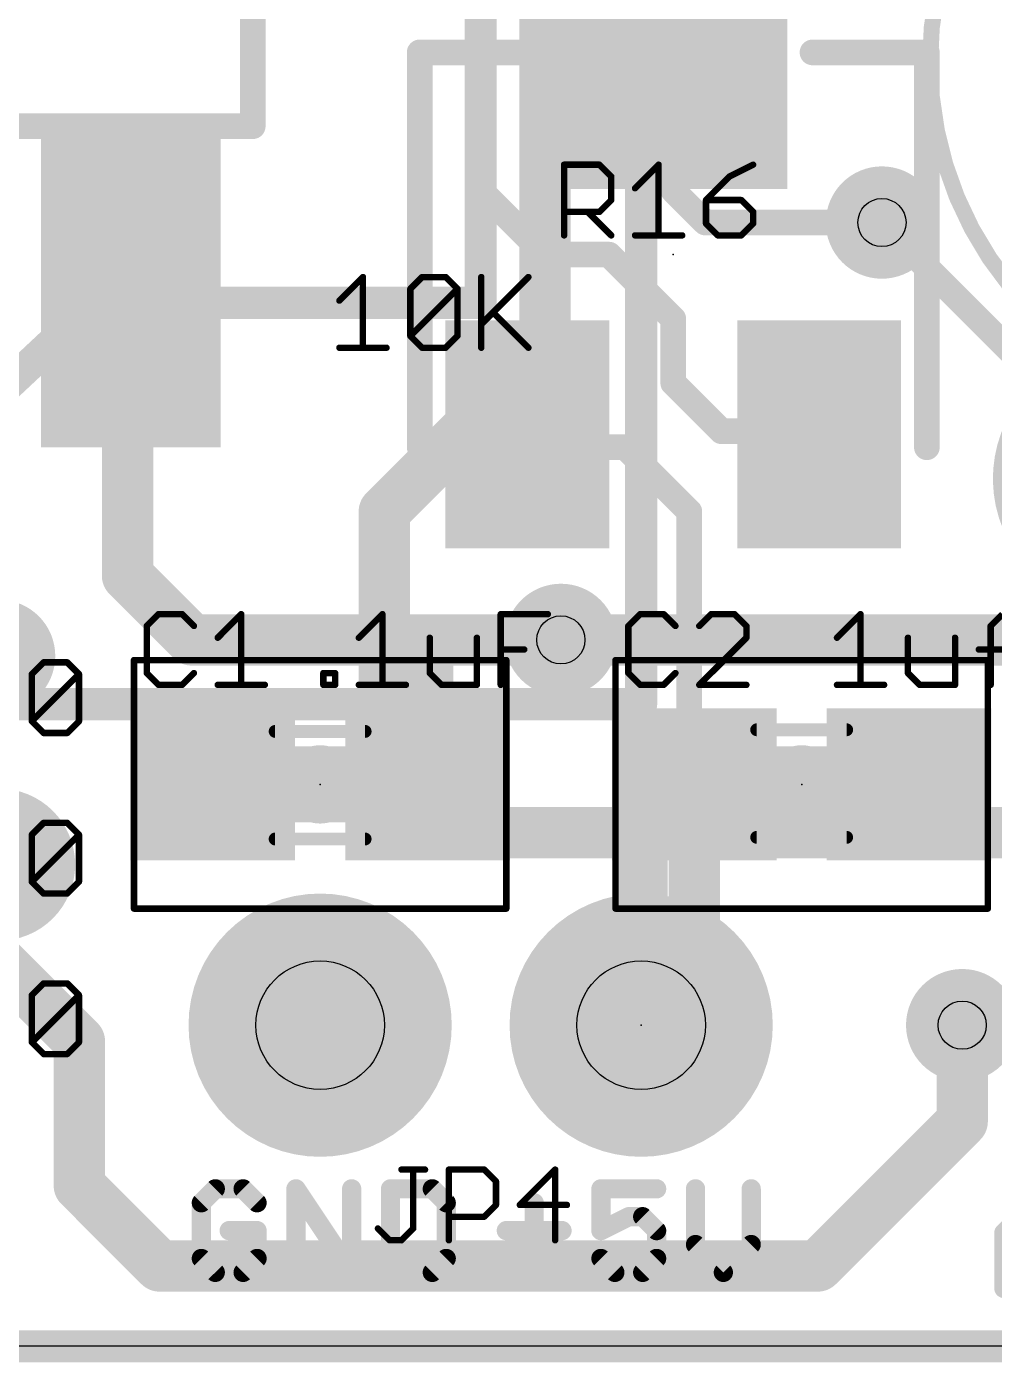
# Model space of a CAD drawing. Extents: x -25 to 82, y -12 to 21.
# Drawn here: x 5.3 to 12.95, y -0.13 to 10.44 of the extents above; entities that cross this region are included whole.
import ezdxf

# ---------------------------------------------------------------- set-up
doc = ezdxf.new("R2010")
doc.units = 0
for name, color, linetype in [('1', 12, 'CONTINUOUS'), ('16', 132, 'CONTINUOUS'), ('17', 110, 'CONTINUOUS'), ('18', 110, 'CONTINUOUS'), ('20', 53, 'CONTINUOUS'), ('21', 53, 'CONTINUOUS'), ('23', 53, 'CONTINUOUS'), ('25', 253, 'CONTINUOUS'), ('27', 253, 'CONTINUOUS'), ('29', 253, 'CONTINUOUS'), ('30', 253, 'CONTINUOUS'), ('31', 253, 'CONTINUOUS'), ('35', 253, 'CONTINUOUS'), ('39', 12, 'CONTINUOUS'), ('44', 253, 'CONTINUOUS'), ('51', 53, 'CONTINUOUS')]:
    doc.layers.add(name, color=color, linetype=linetype)

# ---------------------------------------------------------------- blocks, each defined once
blk = doc.blocks.new('RECT')
blk.add_solid([(-0.5, -0.5), (0.5, -0.5), (-0.5, 0.5), (0.5, 0.5)])
blk = doc.blocks.new('PIE')
at = {"const_width": 0.5}
blk.add_lwpolyline([(0, -0.25, 1), (0, 0.25, 1), (0, -0.25)], format="xyb", dxfattribs=at)
blk = doc.blocks.new('ROUNDP')
at = {"const_width": 0.5}
blk.add_lwpolyline([(0, -0.25, 1), (0, 0.25, 1), (0, -0.25)], format="xyb", dxfattribs=at)
blk = doc.blocks.new('ROUNDV')
at = {"const_width": 0.5}
blk.add_lwpolyline([(0, -0.25, 1), (0, 0.25, 1), (0, -0.25)], format="xyb", dxfattribs=at)

msp = doc.modelspace()

# ---------------------------------------------------------------- linework, layer by layer
at = {"layer": '1'}
for points, const_width in [([(10.16, 16.51), (10.16, 5.08)], 0.254), ([(8.89, 11.43), (8.89, 9.144)], 0.2032), ([(10.414, 10.795), (10.414, 10.0574)], 0.2032), ([(10.414, 10.0574), (10.414, 9.144)], 0.2032), ([(8.89, 9.144), (9.398, 8.636)], 0.2032), ([(10.414, 9.144), (10.668, 8.89)], 0.2032), ([(10.668, 8.89), (12.065, 8.89)], 0.2032), ([(9.398, 8.636), (9.906, 8.636)], 0.2032), ([(9.906, 8.636), (10.414, 8.128)], 0.2032), ([(6.096, 6.096), (6.096, 8.3058)], 0.4064), ([(6.096, 8.3058), (6.1214, 8.3058)], 0.4064), ([(6.1214, 8.3058), (6.1214, 8.3312)], 0.4064), ([(10.414, 8.128), (10.414, 7.62)], 0.2032), ([(10.414, 7.62), (10.795, 7.239)], 0.2032), ([(9.3618, 7.112), (9.2592, 7.2146)], 0.2032), ([(10.795, 7.239), (11.5444, 7.239)], 0.2032), ([(11.5444, 7.239), (11.5688, 7.2146)], 0.2032), ([(10.033, 7.112), (9.3618, 7.112)], 0.2032), ([(10.541, 6.604), (10.033, 7.112)], 0.2032), ([(10.541, 6.604), (10.541, 4.484)], 0.2032), ([(6.604, 5.588), (6.096, 6.096)], 0.4064), ([(8.509, 5.588), (6.604, 5.588)], 0.4064), ([(8.47, 4.445), (8.47, 5.549)], 0.4064), ([(9.525, 5.588), (8.509, 5.588)], 0.4064), ([(8.47, 5.549), (8.509, 5.588)], 0.2032), ([(10.16, 5.08), (0, 5.08)], 0.254), ([(10.58, 2.96), (10.58, 4.445)], 0.4064), ([(10.541, 4.484), (10.58, 4.445)], 0.2032), ([(10.16, 2.54), (10.58, 2.96)], 0.4064), ([(12.7, 2.54), (14.097, 2.54)], 0.4064), ([(48.26, 0), (0, 0)], 0.254)]:
    msp.add_lwpolyline(points, dxfattribs=dict(at, const_width=const_width))
for points, const_width in [([(10.4648, 10.0574, 1), (10.3632, 10.0574)], 0.1016), ([(10.3632, 10.0574, 1), (10.4648, 10.0574)], 0.1016), ([(8.9259, 9.1799, 1), (8.8541, 9.1081)], 0.1016), ([(8.8392, 9.144, 1), (8.9408, 9.144)], 0.1016), ([(10.4499, 9.1799, 1), (10.3781, 9.1081)], 0.1016), ([(10.3632, 9.144, 1), (10.4648, 9.144)], 0.1016), ([(10.668, 8.9408, 1), (10.668, 8.8392)], 0.1016), ([(12.065, 8.8392, 1), (12.065, 8.9408)], 0.1016), ([(10.6321, 8.8541, 1), (10.7039, 8.9259)], 0.1016), ([(9.398, 8.6868, 1), (9.398, 8.5852)], 0.1016), ([(9.3621, 8.6001, 1), (9.4339, 8.6719)], 0.1016), ([(9.9419, 8.6719, 1), (9.8701, 8.6001)], 0.1016), ([(9.906, 8.5852, 1), (9.906, 8.6868)], 0.1016), ([(6.1976, 8.3058, 1), (5.9944, 8.3058)], 0.2032), ([(6.096, 8.4074, 1), (6.096, 8.2042)], 0.2032), ([(6.223, 8.3312, 1), (6.0198, 8.3312)], 0.2032), ([(6.1214, 8.2042, 1), (6.1214, 8.4074)], 0.2032), ([(6.0198, 8.3058, 1), (6.223, 8.3058)], 0.2032), ([(10.4648, 8.128, 1), (10.3632, 8.128)], 0.1016), ([(10.3781, 8.0921, 1), (10.4499, 8.1639)], 0.1016), ([(10.4499, 7.6559, 1), (10.3781, 7.5841)], 0.1016), ([(10.3632, 7.62, 1), (10.4648, 7.62)], 0.1016), ([(9.2951, 7.2505, 1), (9.2233, 7.1787)], 0.1016), ([(10.795, 7.2898, 1), (10.795, 7.1882)], 0.1016), ([(10.7591, 7.2031, 1), (10.8309, 7.2749)], 0.1016), ([(11.5803, 7.2749, 1), (11.5085, 7.2031)], 0.1016), ([(11.5329, 7.1787, 1), (11.6047, 7.2505)], 0.1016), ([(11.5444, 7.1882, 1), (11.5444, 7.2898)], 0.1016), ([(9.3618, 7.1628, 1), (9.3618, 7.0612)], 0.1016), ([(9.3259, 7.0761, 1), (9.3977, 7.1479)], 0.1016), ([(10.0689, 7.1479, 1), (9.9971, 7.0761)], 0.1016), ([(10.033, 7.0612, 1), (10.033, 7.1628)], 0.1016), ([(10.5918, 6.604, 1), (10.4902, 6.604)], 0.1016), ([(10.5051, 6.5681, 1), (10.5769, 6.6399)], 0.1016), ([(6.1678, 6.1678, 1), (6.0242, 6.0242)], 0.2032), ([(5.9944, 6.096, 1), (6.1976, 6.096)], 0.2032), ([(6.604, 5.6896, 1), (6.604, 5.4864)], 0.2032), ([(6.5322, 5.5162, 1), (6.6758, 5.6598)], 0.2032), ([(8.5716, 5.549, 1), (8.3684, 5.549)], 0.2032), ([(8.509, 5.6896, 1), (8.509, 5.4864)], 0.2032), ([(8.509, 5.4864, 1), (8.509, 5.6896)], 0.2032), ([(9.525, 5.4864, 1), (9.525, 5.6896)], 0.2032), ([(8.4341, 5.5849, 1), (8.5059, 5.5131)], 0.1016), ([(8.5449, 5.5521, 1), (8.4731, 5.6239)], 0.1016), ([(10.16, 5.0165, 1), (10.16, 5.1435)], 0.127), ([(10.0965, 5.08, 1), (10.2235, 5.08)], 0.127), ([(8.3684, 4.445, 1), (8.5716, 4.445)], 0.2032), ([(10.6816, 4.445, 1), (10.4784, 4.445)], 0.2032), ([(10.5769, 4.5199, 1), (10.5051, 4.4481)], 0.1016), ([(10.4902, 4.484, 1), (10.5918, 4.484)], 0.1016), ([(10.5441, 4.4091, 1), (10.6159, 4.4809)], 0.1016), ([(10.6518, 2.8882, 1), (10.5082, 3.0318)], 0.2032), ([(10.4784, 2.96, 1), (10.6816, 2.96)], 0.2032), ([(10.0882, 2.6118, 1), (10.2318, 2.4682)], 0.2032), ([(12.7, 2.6416, 1), (12.7, 2.4384)], 0.2032)]:
    msp.add_lwpolyline(points, format="xyb", dxfattribs=dict(at, const_width=const_width))
at = {"layer": '16'}
for points, const_width in [([(9.398, 7.874), (9.398, 13.97)], 0.4064), ([(8.89, 13.97), (8.89, 8.255)], 0.254), ([(13.335, 7.62), (12.065, 8.89)], 0.2032), ([(5.842, 8.255), (3.81, 6.35)], 0.254), ([(8.89, 8.255), (5.842, 8.255)], 0.254), ([(8.128, 6.604), (9.398, 7.874)], 0.4064), ([(8.128, 4.826), (8.128, 6.604)], 0.4064), ([(9.525, 5.588), (29.845, 5.588)], 0.4064), ([(8.89, 4.064), (8.128, 4.826)], 0.4064), ([(10.1652, 4.064), (8.89, 4.064)], 0.4064), ([(14.986, 4.064), (10.1652, 4.064)], 0.4064), ([(10.1652, 4.064), (10.1652, 2.5452)], 0.4064), ([(5.715, 2.413), (5.08, 3.048)], 0.4064), ([(10.1652, 2.5452), (10.16, 2.54)], 0.2032), ([(12.7, 1.778), (12.7, 2.54)], 0.4064), ([(5.715, 1.27), (5.715, 2.413)], 0.4064), ([(11.557, 0.635), (12.7, 1.778)], 0.4064), ([(6.35, 0.635), (5.715, 1.27)], 0.4064), ([(6.35, 0.635), (11.557, 0.635)], 0.4064), ([(48.26, 0), (0, 0)], 0.254)]:
    msp.add_lwpolyline(points, dxfattribs=dict(at, const_width=const_width))
for points, const_width in [([(12.1009, 8.9259, 1), (12.0291, 8.8541)], 0.1016), ([(5.842, 8.3185, 1), (5.842, 8.1915)], 0.127), ([(5.8854, 8.2087, 1), (5.7986, 8.3013)], 0.127), ([(8.89, 8.1915, 1), (8.89, 8.3185)], 0.127), ([(8.8265, 8.255, 1), (8.9535, 8.255)], 0.127), ([(9.4698, 7.8022, 1), (9.3262, 7.9458)], 0.2032), ([(9.2964, 7.874, 1), (9.4996, 7.874)], 0.2032), ([(8.2296, 6.604, 1), (8.0264, 6.604)], 0.2032), ([(8.0562, 6.6758, 1), (8.1998, 6.5322)], 0.2032), ([(9.525, 5.6896, 1), (9.525, 5.4864)], 0.2032), ([(8.1998, 4.8978, 1), (8.0562, 4.7542)], 0.2032), ([(8.0264, 4.826, 1), (8.2296, 4.826)], 0.2032), ([(8.89, 4.1656, 1), (8.89, 3.9624)], 0.2032), ([(8.8182, 3.9922, 1), (8.9618, 4.1358)], 0.2032), ([(10.1652, 4.1656, 1), (10.1652, 3.9624)], 0.2032), ([(10.2668, 4.064, 1), (10.0636, 4.064)], 0.2032), ([(10.1652, 3.9624, 1), (10.1652, 4.1656)], 0.2032), ([(10.0636, 2.5452, 1), (10.2668, 2.5452)], 0.2032), ([(10.2011, 2.5092, 1), (10.1292, 2.5811)], 0.1016), ([(12.8016, 2.54, 1), (12.5984, 2.54)], 0.2032), ([(5.8166, 2.413, 1), (5.6134, 2.413)], 0.2032), ([(5.6432, 2.3412, 1), (5.7868, 2.4848)], 0.2032), ([(10.1241, 2.5759, 1), (10.1959, 2.5041)], 0.1016), ([(12.7718, 1.7062, 1), (12.6282, 1.8498)], 0.2032), ([(12.5984, 1.778, 1), (12.8016, 1.778)], 0.2032), ([(5.7868, 1.3418, 1), (5.6432, 1.1982)], 0.2032), ([(5.6134, 1.27, 1), (5.8166, 1.27)], 0.2032), ([(6.35, 0.7366, 1), (6.35, 0.5334)], 0.2032), ([(6.2782, 0.5632, 1), (6.4218, 0.7068)], 0.2032), ([(11.4852, 0.7068, 1), (11.6288, 0.5632)], 0.2032), ([(11.557, 0.5334, 1), (11.557, 0.7366)], 0.2032)]:
    msp.add_lwpolyline(points, format="xyb", dxfattribs=dict(at, const_width=const_width))
at = {"layer": '20'}
msp.add_line((48.26, 0), (0, 0), dxfattribs=at)
at = {"layer": '21'}
for points, const_width in [([(7.0866, 13.208), (7.0866, 9.652)], 0.2032), ([(9.3124, 10.236), (8.4076, 10.236)], 0.2032), ([(8.4076, 10.236), (8.4076, 7.1122)], 0.2032), ([(11.5156, 10.236), (12.4204, 10.236)], 0.2032), ([(12.4204, 10.236), (12.4204, 7.1122)], 0.2032), ([(7.0866, 9.652), (0.5334, 9.652)], 0.2032), ([(7.62, 4.4145), (7.62, 4.4755)], 0.5588), ([(11.43, 4.4755), (11.43, 4.4145)], 0.5588), ([(6.7904, 1.2452), (6.6802, 1.135)], 0.1524), ([(7.0107, 1.2452), (6.7904, 1.2452)], 0.1524), ([(7.1208, 1.135), (7.0107, 1.2452)], 0.1524), ([(7.4286, 0.5842), (7.4286, 1.2452)], 0.1524), ([(7.4286, 1.2452), (7.8693, 0.5842)], 0.1524), ([(7.8693, 0.5842), (7.8693, 1.2452)], 0.1524), ([(8.177, 1.2452), (8.177, 0.5842)], 0.1524), ([(8.5075, 1.2452), (8.177, 1.2452)], 0.1524), ([(8.6177, 1.135), (8.5075, 1.2452)], 0.1524), ([(10.2823, 1.2452), (9.8416, 1.2452)], 0.1524), ([(9.8416, 1.2452), (9.8416, 0.9147)], 0.1524), ([(10.59, 1.2452), (10.59, 0.8045)], 0.1524), ([(11.0307, 0.8045), (11.0307, 1.2452)], 0.1524), ([(6.6802, 1.135), (6.6802, 0.6944)], 0.1524), ([(8.6177, 0.6944), (8.6177, 1.135)], 0.1524), ([(9.3135, 1.135), (9.3135, 0.6944)], 0.1524), ([(13.0302, 0.8978), (13.2505, 1.1182)], 0.1524), ([(9.8416, 0.9147), (10.0619, 1.0248)], 0.1524), ([(10.0619, 1.0248), (10.1721, 1.0248)], 0.1524), ([(10.1721, 1.0248), (10.2823, 0.9147)], 0.1524), ([(7.1208, 0.9147), (6.9005, 0.9147)], 0.1524), ([(7.1208, 0.6944), (7.1208, 0.9147)], 0.1524), ([(9.0932, 0.9147), (9.5338, 0.9147)], 0.1524), ([(10.2823, 0.9147), (10.2823, 0.6944)], 0.1524), ([(13.0302, 0.4572), (13.0302, 0.8978)], 0.1524), ([(10.59, 0.8045), (10.8103, 0.5842)], 0.1524), ([(10.8103, 0.5842), (11.0307, 0.8045)], 0.1524), ([(13.0302, 0.7877), (13.4708, 0.7877)], 0.1524), ([(6.6802, 0.6944), (6.7904, 0.5842)], 0.1524), ([(7.0107, 0.5842), (7.1208, 0.6944)], 0.1524), ([(8.5075, 0.5842), (8.6177, 0.6944)], 0.1524), ([(9.9518, 0.5842), (9.8416, 0.6944)], 0.1524), ([(10.2823, 0.6944), (10.1721, 0.5842)], 0.1524), ([(6.7904, 0.5842), (7.0107, 0.5842)], 0.1524), ([(8.177, 0.5842), (8.5075, 0.5842)], 0.1524), ([(10.1721, 0.5842), (9.9518, 0.5842)], 0.1524), ([(0, 0), (48.26, 0)], 0.254)]:
    msp.add_lwpolyline(points, dxfattribs=dict(at, const_width=const_width))
for points, const_width in [([(8.4076, 10.2868, 1), (8.4076, 10.1852)], 0.1016), ([(8.4584, 10.236, 1), (8.3568, 10.236)], 0.1016), ([(9.3124, 10.1852, 1), (9.3124, 10.2868)], 0.1016), ([(11.5156, 10.2868, 1), (11.5156, 10.1852)], 0.1016), ([(12.4712, 10.236, 1), (12.3696, 10.236)], 0.1016), ([(12.4204, 10.1852, 1), (12.4204, 10.2868)], 0.1016), ([(7.0866, 9.6012, 1), (7.0866, 9.7028)], 0.1016), ([(7.0358, 9.652, 1), (7.1374, 9.652)], 0.1016), ([(14.732, 7.366, 1.1039), (13.335, 6.223)], 0.254), ([(8.3568, 7.1122, 1), (8.4584, 7.1122)], 0.1016), ([(12.3696, 7.1122, 1), (12.4712, 7.1122)], 0.1016), ([(7.7597, 4.4755, 1), (7.4803, 4.4755)], 0.2794), ([(11.5697, 4.4755, 1), (11.2903, 4.4755)], 0.2794), ([(7.4803, 4.4145, 1), (7.7597, 4.4145)], 0.2794), ([(11.2903, 4.4145, 1), (11.5697, 4.4145)], 0.2794), ([(6.7904, 1.2833, 1), (6.7904, 1.2071)], 0.0762), ([(6.8173, 1.2182, 1), (6.7634, 1.2721)], 0.0762), ([(7.0376, 1.2721, 1), (6.9837, 1.2182)], 0.0762), ([(7.0107, 1.2071, 1), (7.0107, 1.2833)], 0.0762), ([(7.4667, 1.2452, 1), (7.3905, 1.2452)], 0.0762), ([(7.4603, 1.2663, 1), (7.3969, 1.224)], 0.0762), ([(7.9074, 1.2452, 1), (7.8312, 1.2452)], 0.0762), ([(8.2151, 1.2452, 1), (8.1389, 1.2452)], 0.0762), ([(8.177, 1.2833, 1), (8.177, 1.2071)], 0.0762), ([(8.5345, 1.2721, 1), (8.4806, 1.2182)], 0.0762), ([(8.5075, 1.2071, 1), (8.5075, 1.2833)], 0.0762), ([(9.8416, 1.2833, 1), (9.8416, 1.2071)], 0.0762), ([(9.8797, 1.2452, 1), (9.8035, 1.2452)], 0.0762), ([(10.2823, 1.2071, 1), (10.2823, 1.2833)], 0.0762), ([(10.6281, 1.2452, 1), (10.5519, 1.2452)], 0.0762), ([(11.0688, 1.2452, 1), (10.9926, 1.2452)], 0.0762), ([(6.7183, 1.135, 1), (6.6421, 1.135)], 0.0762), ([(6.6533, 1.1619, 1), (6.7071, 1.1081)], 0.0762), ([(7.0939, 1.1081, 1), (7.1478, 1.1619)], 0.0762), ([(8.6558, 1.135, 1), (8.5796, 1.135)], 0.0762), ([(8.5907, 1.1081, 1), (8.6446, 1.1619)], 0.0762), ([(9.3516, 1.135, 1), (9.2754, 1.135)], 0.0762), ([(10.0619, 1.0629, 1), (10.0619, 0.9867)], 0.0762), ([(10.079, 0.9908, 1), (10.0449, 1.0589)], 0.0762), ([(10.199, 1.0518, 1), (10.1452, 0.9979)], 0.0762), ([(10.1721, 0.9867, 1), (10.1721, 1.0629)], 0.0762), ([(6.9005, 0.9528, 1), (6.9005, 0.8766)], 0.0762), ([(7.1589, 0.9147, 1), (7.0827, 0.9147)], 0.0762), ([(7.1208, 0.8766, 1), (7.1208, 0.9528)], 0.0762), ([(9.0932, 0.9528, 1), (9.0932, 0.8766)], 0.0762), ([(9.5338, 0.8766, 1), (9.5338, 0.9528)], 0.0762), ([(9.8246, 0.9488, 1), (9.8587, 0.8806)], 0.0762), ([(9.8035, 0.9147, 1), (9.8797, 0.9147)], 0.0762), ([(10.3204, 0.9147, 1), (10.2442, 0.9147)], 0.0762), ([(10.2553, 0.8877, 1), (10.3092, 0.9416)], 0.0762), ([(13.0683, 0.8978, 1), (12.9921, 0.8978)], 0.0762), ([(10.617, 0.8315, 1), (10.5631, 0.7776)], 0.0762), ([(11.0576, 0.7776, 1), (11.0037, 0.8315)], 0.0762), ([(13.0302, 0.8258, 1), (13.0302, 0.7496)], 0.0762), ([(6.7071, 0.7213, 1), (6.6533, 0.6674)], 0.0762), ([(7.1478, 0.6674, 1), (7.0939, 0.7213)], 0.0762), ([(8.6446, 0.6674, 1), (8.5907, 0.7213)], 0.0762), ([(9.8686, 0.7213, 1), (9.8147, 0.6674)], 0.0762), ([(10.3092, 0.6674, 1), (10.2553, 0.7213)], 0.0762), ([(10.5519, 0.8045, 1), (10.6281, 0.8045)], 0.0762), ([(10.9926, 0.8045, 1), (11.0688, 0.8045)], 0.0762), ([(6.6421, 0.6944, 1), (6.7183, 0.6944)], 0.0762), ([(6.7904, 0.6223, 1), (6.7904, 0.5461)], 0.0762), ([(6.7634, 0.5573, 1), (6.8173, 0.6111)], 0.0762), ([(6.9837, 0.6111, 1), (7.0376, 0.5573)], 0.0762), ([(7.0107, 0.5461, 1), (7.0107, 0.6223)], 0.0762), ([(7.0827, 0.6944, 1), (7.1589, 0.6944)], 0.0762), ([(7.8376, 0.5631, 1), (7.901, 0.6053)], 0.0762), ([(8.177, 0.6223, 1), (8.177, 0.5461)], 0.0762), ([(8.4806, 0.6111, 1), (8.5345, 0.5573)], 0.0762), ([(8.5075, 0.5461, 1), (8.5075, 0.6223)], 0.0762), ([(8.5796, 0.6944, 1), (8.6558, 0.6944)], 0.0762), ([(9.2754, 0.6944, 1), (9.3516, 0.6944)], 0.0762), ([(9.9518, 0.6223, 1), (9.9518, 0.5461)], 0.0762), ([(9.9248, 0.5573, 1), (9.9787, 0.6111)], 0.0762), ([(10.1452, 0.6111, 1), (10.199, 0.5573)], 0.0762), ([(10.1721, 0.5461, 1), (10.1721, 0.6223)], 0.0762), ([(10.2442, 0.6944, 1), (10.3204, 0.6944)], 0.0762), ([(10.7834, 0.6111, 1), (10.8373, 0.5573)], 0.0762), ([(10.7834, 0.5573, 1), (10.8373, 0.6111)], 0.0762), ([(7.3905, 0.5842, 1), (7.4667, 0.5842)], 0.0762), ([(7.8312, 0.5842, 1), (7.9074, 0.5842)], 0.0762), ([(8.1389, 0.5842, 1), (8.2151, 0.5842)], 0.0762), ([(12.9921, 0.4572, 1), (13.0683, 0.4572)], 0.0762)]:
    msp.add_lwpolyline(points, format="xyb", dxfattribs=dict(at, const_width=const_width))
at = {"layer": '23'}
for p in [(10.414, 8.636), (7.62, 4.445), (11.43, 4.445), (10.16, 2.54)]:
    msp.add_point(p, dxfattribs=at)
at = {"layer": '25', "const_width": 0.0508}
for points in [[(9.5504, 8.7884), (9.5504, 9.3477)], [(9.5504, 9.3477), (9.83, 9.3477)], [(9.83, 9.3477), (9.9233, 9.2545)], [(10.1117, 9.1613), (10.2981, 9.3477)], [(10.2981, 9.3477), (10.2981, 8.7884)], [(11.0459, 9.3477), (10.8594, 9.2545)], [(9.9233, 9.2545), (9.9233, 9.068)], [(10.8594, 9.2545), (10.673, 9.068)], [(9.9233, 9.068), (9.83, 8.9748)], [(10.673, 9.068), (10.673, 8.8816)], [(10.9527, 9.068), (10.673, 9.068)], [(11.0459, 8.9748), (10.9527, 9.068)], [(9.83, 8.9748), (9.5504, 8.9748)], [(9.7368, 8.9748), (9.9233, 8.7884)], [(11.0459, 8.8816), (11.0459, 8.9748)], [(10.673, 8.8816), (10.7662, 8.7884)], [(10.9527, 8.7884), (11.0459, 8.8816)], [(10.1117, 8.7884), (10.4846, 8.7884)], [(10.7662, 8.7884), (10.9527, 8.7884)], [(6.3416, 5.7917), (6.2484, 5.6985)], [(6.528, 5.7917), (6.3416, 5.7917)], [(6.6213, 5.6985), (6.528, 5.7917)], [(6.8097, 5.6052), (6.9961, 5.7917)], [(6.9961, 5.7917), (6.9961, 5.2324)], [(10.1516, 5.7917), (10.0584, 5.6985)], [(10.338, 5.7917), (10.1516, 5.7917)], [(10.4313, 5.6985), (10.338, 5.7917)], [(10.7129, 5.7917), (10.6197, 5.6985)], [(10.8993, 5.7917), (10.7129, 5.7917)], [(10.9926, 5.6985), (10.8993, 5.7917)], [(6.2484, 5.6985), (6.2484, 5.3256)], [(10.0584, 5.6985), (10.0584, 5.3256)], [(10.9926, 5.6052), (10.9926, 5.6985)], [(10.6197, 5.2324), (10.9926, 5.6052)], [(6.2484, 5.3256), (6.3416, 5.2324)], [(6.528, 5.2324), (6.6213, 5.3256)], [(10.0584, 5.3256), (10.1516, 5.2324)], [(10.338, 5.2324), (10.4313, 5.3256)], [(6.3416, 5.2324), (6.528, 5.2324)], [(6.8097, 5.2324), (7.1826, 5.2324)], [(10.1516, 5.2324), (10.338, 5.2324)], [(10.9926, 5.2324), (10.6197, 5.2324)], [(8.2636, 1.3975), (8.4501, 1.3975)], [(8.3568, 0.9314), (8.3568, 1.3975)], [(8.6385, 0.8382), (8.6385, 1.3975)], [(8.6385, 1.3975), (8.9181, 1.3975)], [(8.9181, 1.3975), (9.0114, 1.3043)], [(9.4795, 1.3975), (9.1998, 1.1178)], [(9.4795, 0.8382), (9.4795, 1.3975)], [(9.0114, 1.3043), (9.0114, 1.1178)], [(9.0114, 1.1178), (8.9181, 1.0246)], [(9.1998, 1.1178), (9.5727, 1.1178)], [(8.0772, 0.9314), (8.1704, 0.8382)], [(8.2636, 0.8382), (8.3568, 0.9314)], [(8.9181, 1.0246), (8.6385, 1.0246)], [(8.1704, 0.8382), (8.2636, 0.8382)]]:
    msp.add_lwpolyline(points, dxfattribs=at)
at = {"layer": '25', "const_width": 0.0254}
for points in [[(9.5631, 9.3477, 1), (9.5377, 9.3477)], [(9.5504, 9.3604, 1), (9.5504, 9.335)], [(9.839, 9.3567, 1), (9.8211, 9.3387)], [(9.83, 9.335, 1), (9.83, 9.3604)], [(10.3108, 9.3477, 1), (10.2854, 9.3477)], [(10.3071, 9.3387, 1), (10.2892, 9.3567)], [(11.0515, 9.3363, 1), (11.0402, 9.359)], [(9.936, 9.2545, 1), (9.9106, 9.2545)], [(9.9143, 9.2455, 1), (9.9322, 9.2634)], [(10.8538, 9.2658, 1), (10.8651, 9.2431)], [(10.8684, 9.2455, 1), (10.8505, 9.2634)], [(9.9322, 9.0591, 1), (9.9143, 9.077)], [(10.1027, 9.1702, 1), (10.1207, 9.1523)], [(10.6857, 9.068, 1), (10.6603, 9.068)], [(10.673, 9.0807, 1), (10.673, 9.0553)], [(10.664, 9.077, 1), (10.682, 9.0591)], [(10.9616, 9.077, 1), (10.9437, 9.0591)], [(10.9527, 9.0553, 1), (10.9527, 9.0807)], [(9.5504, 8.9875, 1), (9.5504, 8.9621)], [(9.7458, 8.9838, 1), (9.7278, 8.9658)], [(9.8211, 8.9838, 1), (9.839, 8.9658)], [(9.83, 8.9621, 1), (9.83, 8.9875)], [(9.9106, 9.068, 1), (9.936, 9.068)], [(11.0586, 8.9748, 1), (11.0332, 8.9748)], [(11.0369, 8.9658, 1), (11.0548, 8.9838)], [(10.682, 8.8906, 1), (10.664, 8.8726)], [(10.6603, 8.8816, 1), (10.6857, 8.8816)], [(11.0332, 8.8816, 1), (11.0586, 8.8816)], [(11.0548, 8.8726, 1), (11.0369, 8.8906)], [(9.5377, 8.7884, 1), (9.5631, 8.7884)], [(9.9143, 8.7794, 1), (9.9322, 8.7974)], [(10.1117, 8.8011, 1), (10.1117, 8.7757)], [(10.2854, 8.7884, 1), (10.3108, 8.7884)], [(10.4846, 8.7757, 1), (10.4846, 8.8011)], [(10.7662, 8.8011, 1), (10.7662, 8.7757)], [(10.7573, 8.7794, 1), (10.7752, 8.7974)], [(10.9437, 8.7974, 1), (10.9616, 8.7794)], [(10.9527, 8.7757, 1), (10.9527, 8.8011)], [(6.3416, 5.8044, 1), (6.3416, 5.779)], [(6.3506, 5.7827, 1), (6.3326, 5.8007)], [(6.537, 5.8007, 1), (6.5191, 5.7827)], [(6.528, 5.779, 1), (6.528, 5.8044)], [(7.0088, 5.7917, 1), (6.9834, 5.7917)], [(7.0051, 5.7827, 1), (6.9872, 5.8007)], [(10.1516, 5.8044, 1), (10.1516, 5.779)], [(10.1606, 5.7827, 1), (10.1426, 5.8007)], [(10.347, 5.8007, 1), (10.3291, 5.7827)], [(10.338, 5.779, 1), (10.338, 5.8044)], [(10.7129, 5.8044, 1), (10.7129, 5.779)], [(10.7219, 5.7827, 1), (10.7039, 5.8007)], [(10.9083, 5.8007, 1), (10.8904, 5.7827)], [(10.8993, 5.779, 1), (10.8993, 5.8044)], [(6.2611, 5.6985, 1), (6.2357, 5.6985)], [(6.2394, 5.7074, 1), (6.2574, 5.6895)], [(6.6123, 5.6895, 1), (6.6302, 5.7074)], [(10.0711, 5.6985, 1), (10.0457, 5.6985)], [(10.0494, 5.7074, 1), (10.0674, 5.6895)], [(10.4223, 5.6895, 1), (10.4402, 5.7074)], [(10.6107, 5.7074, 1), (10.6287, 5.6895)], [(11.0053, 5.6985, 1), (10.9799, 5.6985)], [(10.9836, 5.6895, 1), (11.0015, 5.7074)], [(6.8007, 5.6142, 1), (6.8187, 5.5963)], [(10.9799, 5.6052, 1), (11.0053, 5.6052)], [(11.0015, 5.5963, 1), (10.9836, 5.6142)], [(6.2574, 5.3346, 1), (6.2394, 5.3166)], [(6.2357, 5.3256, 1), (6.2611, 5.3256)], [(6.6302, 5.3166, 1), (6.6123, 5.3346)], [(10.0674, 5.3346, 1), (10.0494, 5.3166)], [(10.0457, 5.3256, 1), (10.0711, 5.3256)], [(10.4402, 5.3166, 1), (10.4223, 5.3346)], [(6.3416, 5.2451, 1), (6.3416, 5.2197)], [(6.3326, 5.2234, 1), (6.3506, 5.2414)], [(6.5191, 5.2414, 1), (6.537, 5.2234)], [(6.528, 5.2197, 1), (6.528, 5.2451)], [(6.8097, 5.2451, 1), (6.8097, 5.2197)], [(6.9834, 5.2324, 1), (7.0088, 5.2324)], [(7.1826, 5.2197, 1), (7.1826, 5.2451)], [(10.1516, 5.2451, 1), (10.1516, 5.2197)], [(10.1426, 5.2234, 1), (10.1606, 5.2414)], [(10.3291, 5.2414, 1), (10.347, 5.2234)], [(10.338, 5.2197, 1), (10.338, 5.2451)], [(10.6197, 5.2451, 1), (10.6197, 5.2197)], [(10.6107, 5.2414, 1), (10.6287, 5.2234)], [(10.9926, 5.2197, 1), (10.9926, 5.2451)], [(8.2636, 1.4102, 1), (8.2636, 1.3848)], [(8.3695, 1.3975, 1), (8.3441, 1.3975)], [(8.4501, 1.3848, 1), (8.4501, 1.4102)], [(8.6512, 1.3975, 1), (8.6258, 1.3975)], [(8.6385, 1.4102, 1), (8.6385, 1.3848)], [(8.9271, 1.4065, 1), (8.9092, 1.3885)], [(8.9181, 1.3848, 1), (8.9181, 1.4102)], [(9.4922, 1.3975, 1), (9.4668, 1.3975)], [(9.4884, 1.3885, 1), (9.4705, 1.4065)], [(9.0241, 1.3043, 1), (8.9987, 1.3043)], [(9.0024, 1.2953, 1), (9.0203, 1.3132)], [(8.9987, 1.1178, 1), (9.0241, 1.1178)], [(9.0203, 1.1089, 1), (9.0024, 1.1268)], [(9.1998, 1.1305, 1), (9.1998, 1.1051)], [(9.1908, 1.1268, 1), (9.2088, 1.1089)], [(9.5727, 1.1051, 1), (9.5727, 1.1305)], [(8.0862, 0.9404, 1), (8.0682, 0.9224)], [(8.3658, 0.9224, 1), (8.3479, 0.9404)], [(8.6385, 1.0373, 1), (8.6385, 1.0119)], [(8.9092, 1.0336, 1), (8.9271, 1.0156)], [(8.9181, 1.0119, 1), (8.9181, 1.0373)], [(8.1704, 0.8509, 1), (8.1704, 0.8255)], [(8.1614, 0.8292, 1), (8.1794, 0.8472)], [(8.2546, 0.8472, 1), (8.2726, 0.8292)], [(8.2636, 0.8255, 1), (8.2636, 0.8509)], [(8.3441, 0.9314, 1), (8.3695, 0.9314)], [(8.6258, 0.8382, 1), (8.6512, 0.8382)], [(9.4668, 0.8382, 1), (9.4922, 0.8382)]]:
    msp.add_lwpolyline(points, format="xyb", dxfattribs=at)
at = {"layer": '27', "const_width": 0.0508}
for points in [[(7.7724, 8.2722), (7.9588, 8.4587)], [(7.9588, 8.4587), (7.9588, 7.8994)], [(8.3337, 8.3655), (8.4269, 8.4587)], [(8.4269, 8.4587), (8.6133, 8.4587)], [(8.6133, 8.4587), (8.7066, 8.3655)], [(8.895, 8.4587), (8.895, 7.8994)], [(8.895, 8.0858), (9.2679, 8.4587)], [(8.3337, 7.9926), (8.3337, 8.3655)], [(8.3337, 7.9926), (8.7066, 8.3655)], [(8.7066, 8.3655), (8.7066, 7.9926)], [(8.9882, 8.179), (9.2679, 7.8994)], [(7.7724, 7.8994), (8.1453, 7.8994)], [(8.4269, 7.8994), (8.3337, 7.9926)], [(8.6133, 7.8994), (8.4269, 7.8994)], [(8.7066, 7.9926), (8.6133, 7.8994)], [(7.9261, 5.6052), (8.1125, 5.7917)], [(8.1125, 5.7917), (8.1125, 5.2324)], [(9.0487, 5.2324), (9.0487, 5.7917)], [(9.0487, 5.7917), (9.4215, 5.7917)], [(11.7094, 5.6052), (11.8958, 5.7917)], [(11.8958, 5.7917), (11.8958, 5.2324)], [(12.9252, 5.6985), (13.0184, 5.7917)], [(12.9252, 5.2324), (12.9252, 5.6985)], [(8.4874, 5.6052), (8.4874, 5.3256)], [(8.8602, 5.2324), (8.8602, 5.6052)], [(12.2707, 5.6052), (12.2707, 5.3256)], [(12.6436, 5.2324), (12.6436, 5.6052)], [(9.0487, 5.512), (9.2351, 5.512)], [(12.832, 5.512), (13.0184, 5.512)], [(5.339, 5.3175), (5.4322, 5.4107)], [(5.4322, 5.4107), (5.6187, 5.4107)], [(5.6187, 5.4107), (5.7119, 5.3175)], [(5.339, 4.9446), (5.339, 5.3175)], [(5.339, 4.9446), (5.7119, 5.3175)], [(5.7119, 5.3175), (5.7119, 4.9446)], [(7.6454, 5.2324), (7.6454, 5.3256)], [(7.6454, 5.3256), (7.7386, 5.3256)], [(7.7386, 5.3256), (7.7386, 5.2324)], [(8.4874, 5.3256), (8.5806, 5.2324)], [(12.2707, 5.3256), (12.3639, 5.2324)], [(7.7386, 5.2324), (7.6454, 5.2324)], [(7.9261, 5.2324), (8.2989, 5.2324)], [(8.5806, 5.2324), (8.8602, 5.2324)], [(11.7094, 5.2324), (12.0823, 5.2324)], [(12.3639, 5.2324), (12.6436, 5.2324)], [(5.4322, 4.8514), (5.339, 4.9446)], [(5.7119, 4.9446), (5.6187, 4.8514)], [(5.6187, 4.8514), (5.4322, 4.8514)], [(5.339, 4.0475), (5.4322, 4.1407)], [(5.4322, 4.1407), (5.6187, 4.1407)], [(5.6187, 4.1407), (5.7119, 4.0475)], [(5.339, 3.6746), (5.339, 4.0475)], [(5.339, 3.6746), (5.7119, 4.0475)], [(5.7119, 4.0475), (5.7119, 3.6746)], [(5.4322, 3.5814), (5.339, 3.6746)], [(5.7119, 3.6746), (5.6187, 3.5814)], [(5.6187, 3.5814), (5.4322, 3.5814)], [(5.339, 2.7775), (5.4322, 2.8707)], [(5.4322, 2.8707), (5.6187, 2.8707)], [(5.6187, 2.8707), (5.7119, 2.7775)], [(5.339, 2.4046), (5.339, 2.7775)], [(5.339, 2.4046), (5.7119, 2.7775)], [(5.7119, 2.7775), (5.7119, 2.4046)], [(5.4322, 2.3114), (5.339, 2.4046)], [(5.6187, 2.3114), (5.4322, 2.3114)], [(5.7119, 2.4046), (5.6187, 2.3114)]]:
    msp.add_lwpolyline(points, dxfattribs=at)
at = {"layer": '27', "const_width": 0.0254}
for points in [[(7.9715, 8.4587, 1), (7.9461, 8.4587)], [(7.9678, 8.4497, 1), (7.9498, 8.4677)], [(8.4269, 8.4714, 1), (8.4269, 8.446)], [(8.4359, 8.4497, 1), (8.4179, 8.4677)], [(8.6223, 8.4677, 1), (8.6044, 8.4497)], [(8.6133, 8.446, 1), (8.6133, 8.4714)], [(8.9077, 8.4587, 1), (8.8823, 8.4587)], [(9.2768, 8.4497, 1), (9.2589, 8.4677)], [(8.3464, 8.3655, 1), (8.321, 8.3655)], [(8.3247, 8.3744, 1), (8.3427, 8.3565)], [(8.7193, 8.3655, 1), (8.6939, 8.3655)], [(8.7155, 8.3565, 1), (8.6976, 8.3744)], [(8.6976, 8.3565, 1), (8.7155, 8.3744)], [(7.7634, 8.2812, 1), (7.7814, 8.2633)], [(8.9972, 8.188, 1), (8.9793, 8.1701)], [(8.886, 8.0948, 1), (8.904, 8.0768)], [(7.7724, 7.9121, 1), (7.7724, 7.8867)], [(8.1453, 7.8867, 1), (8.1453, 7.9121)], [(8.3427, 8.0016, 1), (8.3247, 7.9836)], [(8.3247, 8.0016, 1), (8.3427, 7.9836)], [(8.321, 7.9926, 1), (8.3464, 7.9926)], [(8.4269, 7.9121, 1), (8.4269, 7.8867)], [(8.6133, 7.8867, 1), (8.6133, 7.9121)], [(8.6939, 7.9926, 1), (8.7193, 7.9926)], [(8.7155, 7.9836, 1), (8.6976, 8.0016)], [(7.9461, 7.8994, 1), (7.9715, 7.8994)], [(8.4179, 7.8904, 1), (8.4359, 7.9084)], [(8.6044, 7.9084, 1), (8.6223, 7.8904)], [(8.8823, 7.8994, 1), (8.9077, 7.8994)], [(9.2589, 7.8904, 1), (9.2768, 7.9084)], [(8.1252, 5.7917, 1), (8.0998, 5.7917)], [(8.1215, 5.7827, 1), (8.1035, 5.8007)], [(9.0614, 5.7917, 1), (9.036, 5.7917)], [(9.0487, 5.8044, 1), (9.0487, 5.779)], [(9.4215, 5.779, 1), (9.4215, 5.8044)], [(11.9085, 5.7917, 1), (11.8831, 5.7917)], [(11.9048, 5.7827, 1), (11.8868, 5.8007)], [(12.9379, 5.6985, 1), (12.9125, 5.6985)], [(12.9163, 5.7074, 1), (12.9342, 5.6895)], [(7.9171, 5.6142, 1), (7.935, 5.5963)], [(8.5001, 5.6052, 1), (8.4747, 5.6052)], [(8.8729, 5.6052, 1), (8.8475, 5.6052)], [(11.7004, 5.6142, 1), (11.7184, 5.5963)], [(12.2834, 5.6052, 1), (12.258, 5.6052)], [(12.6563, 5.6052, 1), (12.6309, 5.6052)], [(9.0487, 5.5247, 1), (9.0487, 5.4993)], [(9.2351, 5.4993, 1), (9.2351, 5.5247)], [(12.832, 5.5247, 1), (12.832, 5.4993)], [(5.4322, 5.4234, 1), (5.4322, 5.398)], [(5.4412, 5.4017, 1), (5.4233, 5.4197)], [(5.6276, 5.4197, 1), (5.6097, 5.4017)], [(5.6187, 5.398, 1), (5.6187, 5.4234)], [(5.3517, 5.3175, 1), (5.3263, 5.3175)], [(5.33, 5.3264, 1), (5.348, 5.3085)], [(5.7246, 5.3175, 1), (5.6992, 5.3175)], [(5.7208, 5.3085, 1), (5.7029, 5.3264)], [(5.7029, 5.3085, 1), (5.7208, 5.3264)], [(7.6581, 5.3256, 1), (7.6327, 5.3256)], [(7.6454, 5.3383, 1), (7.6454, 5.3129)], [(7.7513, 5.3256, 1), (7.7259, 5.3256)], [(7.7386, 5.3129, 1), (7.7386, 5.3383)], [(8.4963, 5.3346, 1), (8.4784, 5.3166)], [(8.4747, 5.3256, 1), (8.5001, 5.3256)], [(12.2797, 5.3346, 1), (12.2617, 5.3166)], [(12.258, 5.3256, 1), (12.2834, 5.3256)], [(7.6454, 5.2451, 1), (7.6454, 5.2197)], [(7.6327, 5.2324, 1), (7.6581, 5.2324)], [(7.7259, 5.2324, 1), (7.7513, 5.2324)], [(7.7386, 5.2197, 1), (7.7386, 5.2451)], [(7.9261, 5.2451, 1), (7.9261, 5.2197)], [(8.0998, 5.2324, 1), (8.1252, 5.2324)], [(8.2989, 5.2197, 1), (8.2989, 5.2451)], [(8.5806, 5.2451, 1), (8.5806, 5.2197)], [(8.5716, 5.2234, 1), (8.5896, 5.2414)], [(8.8475, 5.2324, 1), (8.8729, 5.2324)], [(8.8602, 5.2197, 1), (8.8602, 5.2451)], [(9.036, 5.2324, 1), (9.0614, 5.2324)], [(11.7094, 5.2451, 1), (11.7094, 5.2197)], [(11.8831, 5.2324, 1), (11.9085, 5.2324)], [(12.0823, 5.2197, 1), (12.0823, 5.2451)], [(12.3639, 5.2451, 1), (12.3639, 5.2197)], [(12.3549, 5.2234, 1), (12.3729, 5.2414)], [(12.6309, 5.2324, 1), (12.6563, 5.2324)], [(12.6436, 5.2197, 1), (12.6436, 5.2451)], [(12.9125, 5.2324, 1), (12.9379, 5.2324)], [(5.348, 4.9536, 1), (5.33, 4.9356)], [(5.33, 4.9536, 1), (5.348, 4.9356)], [(5.7208, 4.9356, 1), (5.7029, 4.9536)], [(5.3263, 4.9446, 1), (5.3517, 4.9446)], [(5.4322, 4.8641, 1), (5.4322, 4.8387)], [(5.4233, 4.8424, 1), (5.4412, 4.8604)], [(5.6097, 4.8604, 1), (5.6276, 4.8424)], [(5.6187, 4.8387, 1), (5.6187, 4.8641)], [(5.6992, 4.9446, 1), (5.7246, 4.9446)], [(5.4322, 4.1534, 1), (5.4322, 4.128)], [(5.4412, 4.1317, 1), (5.4233, 4.1497)], [(5.6276, 4.1497, 1), (5.6097, 4.1317)], [(5.6187, 4.128, 1), (5.6187, 4.1534)], [(5.3517, 4.0475, 1), (5.3263, 4.0475)], [(5.33, 4.0564, 1), (5.348, 4.0385)], [(5.7246, 4.0475, 1), (5.6992, 4.0475)], [(5.7208, 4.0385, 1), (5.7029, 4.0564)], [(5.7029, 4.0385, 1), (5.7208, 4.0564)], [(5.348, 3.6836, 1), (5.33, 3.6656)], [(5.7208, 3.6656, 1), (5.7029, 3.6836)], [(5.33, 3.6836, 1), (5.348, 3.6656)], [(5.3263, 3.6746, 1), (5.3517, 3.6746)], [(5.4322, 3.5941, 1), (5.4322, 3.5687)], [(5.4233, 3.5724, 1), (5.4412, 3.5904)], [(5.6097, 3.5904, 1), (5.6276, 3.5724)], [(5.6187, 3.5687, 1), (5.6187, 3.5941)], [(5.6992, 3.6746, 1), (5.7246, 3.6746)], [(5.4322, 2.8834, 1), (5.4322, 2.858)], [(5.4412, 2.8617, 1), (5.4233, 2.8797)], [(5.6276, 2.8797, 1), (5.6097, 2.8617)], [(5.6187, 2.858, 1), (5.6187, 2.8834)], [(5.3517, 2.7775, 1), (5.3263, 2.7775)], [(5.33, 2.7864, 1), (5.348, 2.7685)], [(5.7246, 2.7775, 1), (5.6992, 2.7775)], [(5.7208, 2.7685, 1), (5.7029, 2.7864)], [(5.7029, 2.7685, 1), (5.7208, 2.7864)], [(5.348, 2.4136, 1), (5.33, 2.3956)], [(5.33, 2.4136, 1), (5.348, 2.3956)], [(5.3263, 2.4046, 1), (5.3517, 2.4046)], [(5.4322, 2.3241, 1), (5.4322, 2.2987)], [(5.4233, 2.3024, 1), (5.4412, 2.3204)], [(5.6097, 2.3204, 1), (5.6276, 2.3024)], [(5.6187, 2.2987, 1), (5.6187, 2.3241)], [(5.6992, 2.4046, 1), (5.7246, 2.4046)], [(5.7208, 2.3956, 1), (5.7029, 2.4136)]]:
    msp.add_lwpolyline(points, format="xyb", dxfattribs=at)
at = {"layer": '39'}
for points, const_width in [([(15.24, 7.366, 1), (15.24, 12.954, 1), (15.24, 7.366)], 0.127), ([(6.1597, 5.428, 1), (6.1343, 5.428)], 0.0254), ([(6.147, 5.4407, 1), (6.147, 5.4153)], 0.0254), ([(9.1057, 5.428, 1), (9.0803, 5.428)], 0.0254), ([(9.093, 5.4153, 1), (9.093, 5.4407)], 0.0254), ([(9.957, 5.4407, 1), (9.957, 5.4153)], 0.0254), ([(9.9697, 5.428, 1), (9.9443, 5.428)], 0.0254), ([(12.9157, 5.428, 1), (12.8903, 5.428)], 0.0254), ([(12.903, 5.4153, 1), (12.903, 5.4407)], 0.0254), ([(6.147, 3.4747, 1), (6.147, 3.4493)], 0.0254), ([(9.093, 3.4493, 1), (9.093, 3.4747)], 0.0254), ([(9.957, 3.4747, 1), (9.957, 3.4493)], 0.0254), ([(12.903, 3.4493, 1), (12.903, 3.4747)], 0.0254), ([(6.1343, 3.462, 1), (6.1597, 3.462)], 0.0254), ([(9.0803, 3.462, 1), (9.1057, 3.462)], 0.0254), ([(9.9443, 3.462, 1), (9.9697, 3.462)], 0.0254), ([(12.8903, 3.462, 1), (12.9157, 3.462)], 0.0254)]:
    msp.add_lwpolyline(points, format="xyb", dxfattribs=dict(at, const_width=const_width))
at = {"layer": '39', "const_width": 0.0508}
for points in [[(6.147, 3.462), (6.147, 5.428)], [(6.147, 5.428), (9.093, 5.428)], [(9.093, 5.428), (9.093, 3.462)], [(9.957, 5.428), (12.903, 5.428)], [(9.957, 3.462), (9.957, 5.428)], [(12.903, 5.428), (12.903, 3.462)], [(9.093, 3.462), (6.147, 3.462)], [(12.903, 3.462), (9.957, 3.462)]]:
    msp.add_lwpolyline(points, dxfattribs=at)
at = {"layer": '44'}
for centre, radius in [((12.065, 8.89), 0.1905), ((9.525, 5.588), 0.1905), ((7.62, 2.54), 0.508), ((10.16, 2.54), 0.508), ((12.7, 2.54), 0.1905)]:
    msp.add_circle(centre, radius, dxfattribs=at)
at = {"layer": '51', "const_width": 0.1016}
for points in [[(7.976, 4.864), (7.264, 4.864)], [(11.074, 4.877), (11.786, 4.877)], [(7.976, 4.013), (7.264, 4.013)], [(11.074, 4.026), (11.786, 4.026)]]:
    msp.add_lwpolyline(points, dxfattribs=at)
at = {"layer": '51', "const_width": 0.0508}
for points in [[(7.264, 4.8894, 1), (7.264, 4.8386)], [(7.976, 4.8386, 1), (7.976, 4.8894)], [(11.074, 4.9024, 1), (11.074, 4.8516)], [(11.786, 4.8516, 1), (11.786, 4.9024)], [(7.264, 4.0384, 1), (7.264, 3.9876)], [(7.976, 3.9876, 1), (7.976, 4.0384)], [(11.074, 4.0514, 1), (11.074, 4.0006)], [(11.786, 4.0006, 1), (11.786, 4.0514)]]:
    msp.add_lwpolyline(points, format="xyb", dxfattribs=at)

# ---------------------------------------------------------------- block references
at = {"layer": '1'}
for p, xscale, yscale in [((10.414, 10.0574), 1.6002, 1.6002), ((6.1214, 8.3312), 1.2192, 2.2352), ((9.2592, 7.2146), 1.0922, 1.6002), ((11.5688, 7.2146), 1.0922, 1.6002)]:
    msp.add_blockref('RECT', p, dxfattribs=dict(at, xscale=xscale, yscale=yscale))
at = {"layer": '1', "xscale": 1.1, "rotation": 180}
for p in [(6.77, 4.445), (8.47, 4.445)]:
    msp.add_blockref('RECT', p, dxfattribs=at)
at = {"layer": '1', "xscale": 1.1}
for p in [(10.58, 4.445), (12.28, 4.445)]:
    msp.add_blockref('RECT', p, dxfattribs=at)
at = {"layer": '1'}
msp.add_blockref('PIE', (5.08, 3.81), dxfattribs=at)
at = {"layer": '17', "xscale": 1.8796, "yscale": 1.8796, "rotation": 270}
for p in [(7.62, 2.54), (7.62, 2.54), (10.16, 2.54), (10.16, 2.54)]:
    msp.add_blockref('ROUNDP', p, dxfattribs=at)
at = {"layer": '18', "xscale": 0.889, "yscale": 0.889}
for p in [(12.065, 8.89), (12.065, 8.89), (9.525, 5.588), (9.525, 5.588), (5.08, 5.461), (5.08, 5.461), (12.7, 2.54), (12.7, 2.54)]:
    msp.add_blockref('ROUNDV', p, dxfattribs=at)
at = {"layer": '29'}
for name, p, xscale, yscale in [('RECT', (10.414, 10.0574), 1.8034, 1.8034), ('RECT', (6.1214, 8.3312), 1.4224, 2.4384), ('RECT', (9.2592, 7.2146), 1.2954, 1.8034), ('RECT', (11.5688, 7.2146), 1.2954, 1.8034), ('RECT', (10.58, 4.445), 1.3032, 1.2032), ('RECT', (12.28, 4.445), 1.3032, 1.2032), ('PIE', (5.08, 3.81), 1.2032, 1.2032)]:
    msp.add_blockref(name, p, dxfattribs=dict(at, xscale=xscale, yscale=yscale))
for name, p, xscale, yscale, rotation in [('RECT', (6.77, 4.445), 1.3032, 1.2032, 180), ('RECT', (8.47, 4.445), 1.3032, 1.2032, 180), ('ROUNDP', (7.62, 2.54), 2.0828, 2.0828, 270), ('ROUNDP', (10.16, 2.54), 2.0828, 2.0828, 270)]:
    msp.add_blockref(name, p, dxfattribs=dict(at, xscale=xscale, yscale=yscale, rotation=rotation))
at = {"layer": '30', "xscale": 2.0828, "yscale": 2.0828, "rotation": 270}
for p in [(7.62, 2.54), (10.16, 2.54)]:
    msp.add_blockref('ROUNDP', p, dxfattribs=at)
at = {"layer": '31'}
for p, xscale, yscale in [((10.414, 10.0574), 1.6002, 1.6002), ((6.1214, 8.3312), 1.2192, 2.2352), ((9.2592, 7.2146), 1.0922, 1.6002), ((11.5688, 7.2146), 1.0922, 1.6002)]:
    msp.add_blockref('RECT', p, dxfattribs=dict(at, xscale=xscale, yscale=yscale))
at = {"layer": '31', "xscale": 1.1, "rotation": 180}
for p in [(6.77, 4.445), (8.47, 4.445)]:
    msp.add_blockref('RECT', p, dxfattribs=at)
at = {"layer": '31', "xscale": 1.1}
for p in [(10.58, 4.445), (12.28, 4.445)]:
    msp.add_blockref('RECT', p, dxfattribs=at)
at = {"layer": '35', "xscale": 0.3998, "yscale": 0.6, "rotation": 180}
msp.add_blockref('RECT', (7.62, 4.445), dxfattribs=at)
at = {"layer": '35', "xscale": 0.3998, "yscale": 0.6}
msp.add_blockref('RECT', (11.43, 4.445), dxfattribs=at)
at = {"layer": '51'}
for p, xscale, yscale in [((6.1214, 8.6995), 0.8636, 1.8542), ((6.1214, 8.6995), 0.8636, 1.8542), ((10.8419, 4.4501), 0.5001, 0.95), ((12.0103, 4.4501), 0.5001, 0.95)]:
    msp.add_blockref('RECT', p, dxfattribs=dict(at, xscale=xscale, yscale=yscale))
at = {"layer": '51', "rotation": 180}
for p, xscale, yscale in [((7.0398, 4.4399), 0.5001, 0.95), ((8.2081, 4.4399), 0.5001, 0.95), ((7.62, 2.54), 0.508, 0.508), ((10.16, 2.54), 0.508, 0.508)]:
    msp.add_blockref('RECT', p, dxfattribs=dict(at, xscale=xscale, yscale=yscale))

doc.saveas('drawing.dxf')
